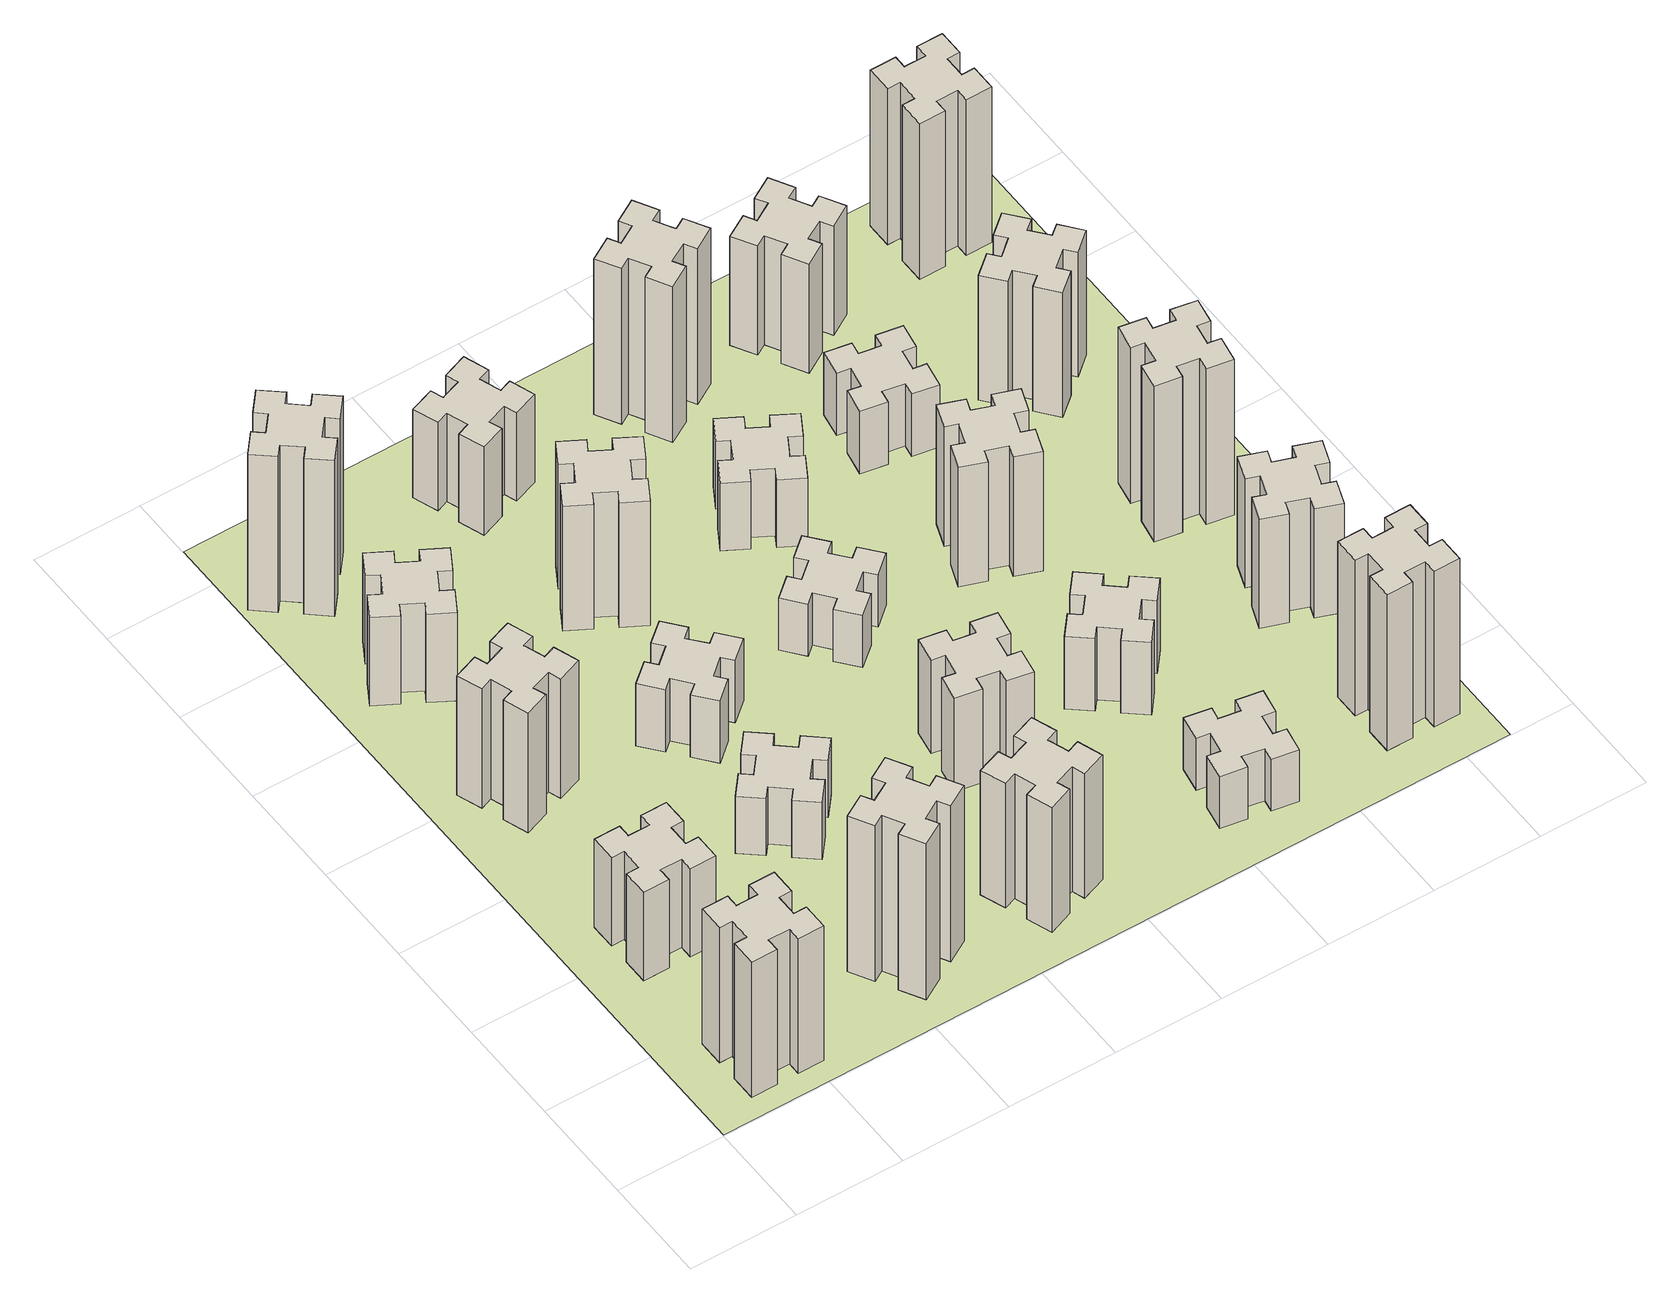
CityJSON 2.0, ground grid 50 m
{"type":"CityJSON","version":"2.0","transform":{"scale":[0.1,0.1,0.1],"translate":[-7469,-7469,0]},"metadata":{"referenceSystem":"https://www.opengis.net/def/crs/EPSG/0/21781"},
"CityObjects":{
"building1":{"type":"Building","attributes":{"class":"1000","function":"1000","usage":"1000","yearOfConstruction":2016,"roofType":"1000","measuredHeight":78,"storeysAboveGround":30,"storeysBelowGround":0},"geometry":[{"type":"Solid","lod":"1","boundaries":[[[[0,1,2,3,4,5,6,7,8,9,10,11,12,13,14,15,16,17,18,19]],[[17,16,20,21]],[[16,15,22,20]],[[15,14,23,22]],[[14,13,24,23]],[[13,12,25,24]],[[12,11,26,25]],[[11,10,27,26]],[[10,9,28,27]],[[9,8,29,28]],[[8,7,30,29]],[[7,6,31,30]],[[6,5,32,31]],[[5,4,33,32]],[[4,3,34,33]],[[3,2,35,34]],[[2,1,36,35]],[[1,0,37,36]],[[0,19,38,37]],[[19,18,39,38]],[[18,17,21,39]],[[24,25,26,27,28,29,30,31,32,33,34,35,36,37,38,39,21,20,22,23]]]]}]},
"building2":{"type":"Building","attributes":{"class":"1000","function":"1000","usage":"1000","yearOfConstruction":2016,"roofType":"1000","measuredHeight":51,"storeysAboveGround":30,"storeysBelowGround":0},"geometry":[{"type":"Solid","lod":"1","boundaries":[[[[40,41,42,43,44,45,46,47,48,49,50,51,52,53,54,55,56,57,58,59]],[[57,56,60,61]],[[56,55,62,60]],[[55,54,63,62]],[[54,53,64,63]],[[53,52,65,64]],[[52,51,66,65]],[[51,50,67,66]],[[50,49,68,67]],[[49,48,69,68]],[[48,47,70,69]],[[47,46,71,70]],[[46,45,72,71]],[[45,44,73,72]],[[44,43,74,73]],[[43,42,75,74]],[[42,41,76,75]],[[41,40,77,76]],[[40,59,78,77]],[[59,58,79,78]],[[58,57,61,79]],[[64,65,66,67,68,69,70,71,72,73,74,75,76,77,78,79,61,60,62,63]]]]}]},
"building3":{"type":"Building","attributes":{"class":"1000","function":"1000","usage":"1000","yearOfConstruction":2016,"roofType":"1000","measuredHeight":69,"storeysAboveGround":30,"storeysBelowGround":0},"geometry":[{"type":"Solid","lod":"1","boundaries":[[[[80,81,82,83,84,85,86,87,88,89,90,91,92,93,94,95,96,97,98,99]],[[97,96,100,101]],[[96,95,102,100]],[[95,94,103,102]],[[94,93,104,103]],[[93,92,105,104]],[[92,91,106,105]],[[91,90,107,106]],[[90,89,108,107]],[[89,88,109,108]],[[88,87,110,109]],[[87,86,111,110]],[[86,85,112,111]],[[85,84,113,112]],[[84,83,114,113]],[[83,82,115,114]],[[82,81,116,115]],[[81,80,117,116]],[[80,99,118,117]],[[99,98,119,118]],[[98,97,101,119]],[[104,105,106,107,108,109,110,111,112,113,114,115,116,117,118,119,101,100,102,103]]]]}]},
"building4":{"type":"Building","attributes":{"class":"1000","function":"1000","usage":"1000","yearOfConstruction":2016,"roofType":"1000","measuredHeight":51,"storeysAboveGround":30,"storeysBelowGround":0},"geometry":[{"type":"Solid","lod":"1","boundaries":[[[[120,121,122,123,124,125,126,127,128,129,130,131,132,133,134,135,136,137,138,139]],[[137,136,140,141]],[[136,135,142,140]],[[135,134,143,142]],[[134,133,144,143]],[[133,132,145,144]],[[132,131,146,145]],[[131,130,147,146]],[[130,129,148,147]],[[129,128,149,148]],[[128,127,150,149]],[[127,126,151,150]],[[126,125,152,151]],[[125,124,153,152]],[[124,123,154,153]],[[123,122,155,154]],[[122,121,156,155]],[[121,120,157,156]],[[120,139,158,157]],[[139,138,159,158]],[[138,137,141,159]],[[144,145,146,147,148,149,150,151,152,153,154,155,156,157,158,159,141,140,142,143]]]]}]},
"building5":{"type":"Building","attributes":{"class":"1000","function":"1000","usage":"1000","yearOfConstruction":2016,"roofType":"1000","measuredHeight":90,"storeysAboveGround":30,"storeysBelowGround":0},"geometry":[{"type":"Solid","lod":"1","boundaries":[[[[160,161,162,163,164,165,166,167,168,169,170,171,172,173,174,175,176,177,178,179]],[[177,176,180,181]],[[176,175,182,180]],[[175,174,183,182]],[[174,173,184,183]],[[173,172,185,184]],[[172,171,186,185]],[[171,170,187,186]],[[170,169,188,187]],[[169,168,189,188]],[[168,167,190,189]],[[167,166,191,190]],[[166,165,192,191]],[[165,164,193,192]],[[164,163,194,193]],[[163,162,195,194]],[[162,161,196,195]],[[161,160,197,196]],[[160,179,198,197]],[[179,178,199,198]],[[178,177,181,199]],[[184,185,186,187,188,189,190,191,192,193,194,195,196,197,198,199,181,180,182,183]]]]}]},
"building6":{"type":"Building","attributes":{"class":"1000","function":"1000","usage":"1000","yearOfConstruction":2016,"roofType":"1000","measuredHeight":90,"storeysAboveGround":30,"storeysBelowGround":0},"geometry":[{"type":"Solid","lod":"1","boundaries":[[[[200,201,202,203,204,205,206,207,208,209,210,211,212,213,214,215,216,217,218,219]],[[217,216,220,221]],[[216,215,222,220]],[[215,214,223,222]],[[214,213,224,223]],[[213,212,225,224]],[[212,211,226,225]],[[211,210,227,226]],[[210,209,228,227]],[[209,208,229,228]],[[208,207,230,229]],[[207,206,231,230]],[[206,205,232,231]],[[205,204,233,232]],[[204,203,234,233]],[[203,202,235,234]],[[202,201,236,235]],[[201,200,237,236]],[[200,219,238,237]],[[219,218,239,238]],[[218,217,221,239]],[[224,225,226,227,228,229,230,231,232,233,234,235,236,237,238,239,221,220,222,223]]]]}]},
"building7":{"type":"Building","attributes":{"class":"1000","function":"1000","usage":"1000","yearOfConstruction":2016,"roofType":"1000","measuredHeight":33,"storeysAboveGround":30,"storeysBelowGround":0},"geometry":[{"type":"Solid","lod":"1","boundaries":[[[[240,241,242,243,244,245,246,247,248,249,250,251,252,253,254,255,256,257,258,259]],[[257,256,260,261]],[[256,255,262,260]],[[255,254,263,262]],[[254,253,264,263]],[[253,252,265,264]],[[252,251,266,265]],[[251,250,267,266]],[[250,249,268,267]],[[249,248,269,268]],[[248,247,270,269]],[[247,246,271,270]],[[246,245,272,271]],[[245,244,273,272]],[[244,243,274,273]],[[243,242,275,274]],[[242,241,276,275]],[[241,240,277,276]],[[240,259,278,277]],[[259,258,279,278]],[[258,257,261,279]],[[264,265,266,267,268,269,270,271,272,273,274,275,276,277,278,279,261,260,262,263]]]]}]},
"building8":{"type":"Building","attributes":{"class":"1000","function":"1000","usage":"1000","yearOfConstruction":2016,"roofType":"1000","measuredHeight":36,"storeysAboveGround":30,"storeysBelowGround":0},"geometry":[{"type":"Solid","lod":"1","boundaries":[[[[280,281,282,283,284,285,286,287,288,289,290,291,292,293,294,295,296,297,298,299]],[[297,296,300,301]],[[296,295,302,300]],[[295,294,303,302]],[[294,293,304,303]],[[293,292,305,304]],[[292,291,306,305]],[[291,290,307,306]],[[290,289,308,307]],[[289,288,309,308]],[[288,287,310,309]],[[287,286,311,310]],[[286,285,312,311]],[[285,284,313,312]],[[284,283,314,313]],[[283,282,315,314]],[[282,281,316,315]],[[281,280,317,316]],[[280,299,318,317]],[[299,298,319,318]],[[298,297,301,319]],[[304,305,306,307,308,309,310,311,312,313,314,315,316,317,318,319,301,300,302,303]]]]}]},
"building9":{"type":"Building","attributes":{"class":"1000","function":"1000","usage":"1000","yearOfConstruction":2016,"roofType":"1000","measuredHeight":72,"storeysAboveGround":30,"storeysBelowGround":0},"geometry":[{"type":"Solid","lod":"1","boundaries":[[[[320,321,322,323,324,325,326,327,328,329,330,331,332,333,334,335,336,337,338,339]],[[337,336,340,341]],[[336,335,342,340]],[[335,334,343,342]],[[334,333,344,343]],[[333,332,345,344]],[[332,331,346,345]],[[331,330,347,346]],[[330,329,348,347]],[[329,328,349,348]],[[328,327,350,349]],[[327,326,351,350]],[[326,325,352,351]],[[325,324,353,352]],[[324,323,354,353]],[[323,322,355,354]],[[322,321,356,355]],[[321,320,357,356]],[[320,339,358,357]],[[339,338,359,358]],[[338,337,341,359]],[[344,345,346,347,348,349,350,351,352,353,354,355,356,357,358,359,341,340,342,343]]]]}]},
"building10":{"type":"Building","attributes":{"class":"1000","function":"1000","usage":"1000","yearOfConstruction":2016,"roofType":"1000","measuredHeight":72,"storeysAboveGround":30,"storeysBelowGround":0},"geometry":[{"type":"Solid","lod":"1","boundaries":[[[[360,361,362,363,364,365,366,367,368,369,370,371,372,373,374,375,376,377,378,379]],[[377,376,380,381]],[[376,375,382,380]],[[375,374,383,382]],[[374,373,384,383]],[[373,372,385,384]],[[372,371,386,385]],[[371,370,387,386]],[[370,369,388,387]],[[369,368,389,388]],[[368,367,390,389]],[[367,366,391,390]],[[366,365,392,391]],[[365,364,393,392]],[[364,363,394,393]],[[363,362,395,394]],[[362,361,396,395]],[[361,360,397,396]],[[360,379,398,397]],[[379,378,399,398]],[[378,377,381,399]],[[384,385,386,387,388,389,390,391,392,393,394,395,396,397,398,399,381,380,382,383]]]]}]},
"building11":{"type":"Building","attributes":{"class":"1000","function":"1000","usage":"1000","yearOfConstruction":2016,"roofType":"1000","measuredHeight":51,"storeysAboveGround":30,"storeysBelowGround":0},"geometry":[{"type":"Solid","lod":"1","boundaries":[[[[400,401,402,403,404,405,406,407,408,409,410,411,412,413,414,415,416,417,418,419]],[[417,416,420,421]],[[416,415,422,420]],[[415,414,423,422]],[[414,413,424,423]],[[413,412,425,424]],[[412,411,426,425]],[[411,410,427,426]],[[410,409,428,427]],[[409,408,429,428]],[[408,407,430,429]],[[407,406,431,430]],[[406,405,432,431]],[[405,404,433,432]],[[404,403,434,433]],[[403,402,435,434]],[[402,401,436,435]],[[401,400,437,436]],[[400,419,438,437]],[[419,418,439,438]],[[418,417,421,439]],[[424,425,426,427,428,429,430,431,432,433,434,435,436,437,438,439,421,420,422,423]]]]}]},
"building12":{"type":"Building","attributes":{"class":"1000","function":"1000","usage":"1000","yearOfConstruction":2016,"roofType":"1000","measuredHeight":54,"storeysAboveGround":30,"storeysBelowGround":0},"geometry":[{"type":"Solid","lod":"1","boundaries":[[[[440,441,442,443,444,445,446,447,448,449,450,451,452,453,454,455,456,457,458,459]],[[457,456,460,461]],[[456,455,462,460]],[[455,454,463,462]],[[454,453,464,463]],[[453,452,465,464]],[[452,451,466,465]],[[451,450,467,466]],[[450,449,468,467]],[[449,448,469,468]],[[448,447,470,469]],[[447,446,471,470]],[[446,445,472,471]],[[445,444,473,472]],[[444,443,474,473]],[[443,442,475,474]],[[442,441,476,475]],[[441,440,477,476]],[[440,459,478,477]],[[459,458,479,478]],[[458,457,461,479]],[[464,465,466,467,468,469,470,471,472,473,474,475,476,477,478,479,461,460,462,463]]]]}]},
"building13":{"type":"Building","attributes":{"class":"1000","function":"1000","usage":"1000","yearOfConstruction":2016,"roofType":"1000","measuredHeight":30,"storeysAboveGround":30,"storeysBelowGround":0},"geometry":[{"type":"Solid","lod":"1","boundaries":[[[[480,481,482,483,484,485,486,487,488,489,490,491,492,493,494,495,496,497,498,499]],[[497,496,500,501]],[[496,495,502,500]],[[495,494,503,502]],[[494,493,504,503]],[[493,492,505,504]],[[492,491,506,505]],[[491,490,507,506]],[[490,489,508,507]],[[489,488,509,508]],[[488,487,510,509]],[[487,486,511,510]],[[486,485,512,511]],[[485,484,513,512]],[[484,483,514,513]],[[483,482,515,514]],[[482,481,516,515]],[[481,480,517,516]],[[480,499,518,517]],[[499,498,519,518]],[[498,497,501,519]],[[504,505,506,507,508,509,510,511,512,513,514,515,516,517,518,519,501,500,502,503]]]]}]},
"building14":{"type":"Building","attributes":{"class":"1000","function":"1000","usage":"1000","yearOfConstruction":2016,"roofType":"1000","measuredHeight":39,"storeysAboveGround":30,"storeysBelowGround":0},"geometry":[{"type":"Solid","lod":"1","boundaries":[[[[520,521,522,523,524,525,526,527,528,529,530,531,532,533,534,535,536,537,538,539]],[[537,536,540,541]],[[536,535,542,540]],[[535,534,543,542]],[[534,533,544,543]],[[533,532,545,544]],[[532,531,546,545]],[[531,530,547,546]],[[530,529,548,547]],[[529,528,549,548]],[[528,527,550,549]],[[527,526,551,550]],[[526,525,552,551]],[[525,524,553,552]],[[524,523,554,553]],[[523,522,555,554]],[[522,521,556,555]],[[521,520,557,556]],[[520,539,558,557]],[[539,538,559,558]],[[538,537,541,559]],[[544,545,546,547,548,549,550,551,552,553,554,555,556,557,558,559,541,540,542,543]]]]}]},
"building15":{"type":"Building","attributes":{"class":"1000","function":"1000","usage":"1000","yearOfConstruction":2016,"roofType":"1000","measuredHeight":30,"storeysAboveGround":30,"storeysBelowGround":0},"geometry":[{"type":"Solid","lod":"1","boundaries":[[[[560,561,562,563,564,565,566,567,568,569,570,571,572,573,574,575,576,577,578,579]],[[577,576,580,581]],[[576,575,582,580]],[[575,574,583,582]],[[574,573,584,583]],[[573,572,585,584]],[[572,571,586,585]],[[571,570,587,586]],[[570,569,588,587]],[[569,568,589,588]],[[568,567,590,589]],[[567,566,591,590]],[[566,565,592,591]],[[565,564,593,592]],[[564,563,594,593]],[[563,562,595,594]],[[562,561,596,595]],[[561,560,597,596]],[[560,579,598,597]],[[579,578,599,598]],[[578,577,581,599]],[[584,585,586,587,588,589,590,591,592,593,594,595,596,597,598,599,581,580,582,583]]]]}]},
"building16":{"type":"Building","attributes":{"class":"1000","function":"1000","usage":"1000","yearOfConstruction":2016,"roofType":"1000","measuredHeight":42,"storeysAboveGround":30,"storeysBelowGround":0},"geometry":[{"type":"Solid","lod":"1","boundaries":[[[[600,601,602,603,604,605,606,607,608,609,610,611,612,613,614,615,616,617,618,619]],[[617,616,620,621]],[[616,615,622,620]],[[615,614,623,622]],[[614,613,624,623]],[[613,612,625,624]],[[612,611,626,625]],[[611,610,627,626]],[[610,609,628,627]],[[609,608,629,628]],[[608,607,630,629]],[[607,606,631,630]],[[606,605,632,631]],[[605,604,633,632]],[[604,603,634,633]],[[603,602,635,634]],[[602,601,636,635]],[[601,600,637,636]],[[600,619,638,637]],[[619,618,639,638]],[[618,617,621,639]],[[624,625,626,627,628,629,630,631,632,633,634,635,636,637,638,639,621,620,622,623]]]]}]},
"building17":{"type":"Building","attributes":{"class":"1000","function":"1000","usage":"1000","yearOfConstruction":2016,"roofType":"1000","measuredHeight":90,"storeysAboveGround":30,"storeysBelowGround":0},"geometry":[{"type":"Solid","lod":"1","boundaries":[[[[640,641,642,643,644,645,646,647,648,649,650,651,652,653,654,655,656,657,658,659]],[[657,656,660,661]],[[656,655,662,660]],[[655,654,663,662]],[[654,653,664,663]],[[653,652,665,664]],[[652,651,666,665]],[[651,650,667,666]],[[650,649,668,667]],[[649,648,669,668]],[[648,647,670,669]],[[647,646,671,670]],[[646,645,672,671]],[[645,644,673,672]],[[644,643,674,673]],[[643,642,675,674]],[[642,641,676,675]],[[641,640,677,676]],[[640,659,678,677]],[[659,658,679,678]],[[658,657,661,679]],[[664,665,666,667,668,669,670,671,672,673,674,675,676,677,678,679,661,660,662,663]]]]}]},
"building18":{"type":"Building","attributes":{"class":"1000","function":"1000","usage":"1000","yearOfConstruction":2016,"roofType":"1000","measuredHeight":69,"storeysAboveGround":30,"storeysBelowGround":0},"geometry":[{"type":"Solid","lod":"1","boundaries":[[[[680,681,682,683,684,685,686,687,688,689,690,691,692,693,694,695,696,697,698,699]],[[697,696,700,701]],[[696,695,702,700]],[[695,694,703,702]],[[694,693,704,703]],[[693,692,705,704]],[[692,691,706,705]],[[691,690,707,706]],[[690,689,708,707]],[[689,688,709,708]],[[688,687,710,709]],[[687,686,711,710]],[[686,685,712,711]],[[685,684,713,712]],[[684,683,714,713]],[[683,682,715,714]],[[682,681,716,715]],[[681,680,717,716]],[[680,699,718,717]],[[699,698,719,718]],[[698,697,701,719]],[[704,705,706,707,708,709,710,711,712,713,714,715,716,717,718,719,701,700,702,703]]]]}]},
"building19":{"type":"Building","attributes":{"class":"1000","function":"1000","usage":"1000","yearOfConstruction":2016,"roofType":"1000","measuredHeight":36,"storeysAboveGround":30,"storeysBelowGround":0},"geometry":[{"type":"Solid","lod":"1","boundaries":[[[[720,721,722,723,724,725,726,727,728,729,730,731,732,733,734,735,736,737,738,739]],[[737,736,740,741]],[[736,735,742,740]],[[735,734,743,742]],[[734,733,744,743]],[[733,732,745,744]],[[732,731,746,745]],[[731,730,747,746]],[[730,729,748,747]],[[729,728,749,748]],[[728,727,750,749]],[[727,726,751,750]],[[726,725,752,751]],[[725,724,753,752]],[[724,723,754,753]],[[723,722,755,754]],[[722,721,756,755]],[[721,720,757,756]],[[720,739,758,757]],[[739,738,759,758]],[[738,737,741,759]],[[744,745,746,747,748,749,750,751,752,753,754,755,756,757,758,759,741,740,742,743]]]]}]},
"building20":{"type":"Building","attributes":{"class":"1000","function":"1000","usage":"1000","yearOfConstruction":2016,"roofType":"1000","measuredHeight":90,"storeysAboveGround":30,"storeysBelowGround":0},"geometry":[{"type":"Solid","lod":"1","boundaries":[[[[760,761,762,763,764,765,766,767,768,769,770,771,772,773,774,775,776,777,778,779]],[[777,776,780,781]],[[776,775,782,780]],[[775,774,783,782]],[[774,773,784,783]],[[773,772,785,784]],[[772,771,786,785]],[[771,770,787,786]],[[770,769,788,787]],[[769,768,789,788]],[[768,767,790,789]],[[767,766,791,790]],[[766,765,792,791]],[[765,764,793,792]],[[764,763,794,793]],[[763,762,795,794]],[[762,761,796,795]],[[761,760,797,796]],[[760,779,798,797]],[[779,778,799,798]],[[778,777,781,799]],[[784,785,786,787,788,789,790,791,792,793,794,795,796,797,798,799,781,780,782,783]]]]}]},
"building21":{"type":"Building","attributes":{"class":"1000","function":"1000","usage":"1000","yearOfConstruction":2016,"roofType":"1000","measuredHeight":63,"storeysAboveGround":30,"storeysBelowGround":0},"geometry":[{"type":"Solid","lod":"1","boundaries":[[[[800,801,802,803,804,805,806,807,808,809,810,811,812,813,814,815,816,817,818,819]],[[817,816,820,821]],[[816,815,822,820]],[[815,814,823,822]],[[814,813,824,823]],[[813,812,825,824]],[[812,811,826,825]],[[811,810,827,826]],[[810,809,828,827]],[[809,808,829,828]],[[808,807,830,829]],[[807,806,831,830]],[[806,805,832,831]],[[805,804,833,832]],[[804,803,834,833]],[[803,802,835,834]],[[802,801,836,835]],[[801,800,837,836]],[[800,819,838,837]],[[819,818,839,838]],[[818,817,821,839]],[[824,825,826,827,828,829,830,831,832,833,834,835,836,837,838,839,821,820,822,823]]]]}]},
"building22":{"type":"Building","attributes":{"class":"1000","function":"1000","usage":"1000","yearOfConstruction":2016,"roofType":"1000","measuredHeight":63,"storeysAboveGround":30,"storeysBelowGround":0},"geometry":[{"type":"Solid","lod":"1","boundaries":[[[[840,841,842,843,844,845,846,847,848,849,850,851,852,853,854,855,856,857,858,859]],[[857,856,860,861]],[[856,855,862,860]],[[855,854,863,862]],[[854,853,864,863]],[[853,852,865,864]],[[852,851,866,865]],[[851,850,867,866]],[[850,849,868,867]],[[849,848,869,868]],[[848,847,870,869]],[[847,846,871,870]],[[846,845,872,871]],[[845,844,873,872]],[[844,843,874,873]],[[843,842,875,874]],[[842,841,876,875]],[[841,840,877,876]],[[840,859,878,877]],[[859,858,879,878]],[[858,857,861,879]],[[864,865,866,867,868,869,870,871,872,873,874,875,876,877,878,879,861,860,862,863]]]]}]},
"building23":{"type":"Building","attributes":{"class":"1000","function":"1000","usage":"1000","yearOfConstruction":2016,"roofType":"1000","measuredHeight":90,"storeysAboveGround":30,"storeysBelowGround":0},"geometry":[{"type":"Solid","lod":"1","boundaries":[[[[880,881,882,883,884,885,886,887,888,889,890,891,892,893,894,895,896,897,898,899]],[[897,896,900,901]],[[896,895,902,900]],[[895,894,903,902]],[[894,893,904,903]],[[893,892,905,904]],[[892,891,906,905]],[[891,890,907,906]],[[890,889,908,907]],[[889,888,909,908]],[[888,887,910,909]],[[887,886,911,910]],[[886,885,912,911]],[[885,884,913,912]],[[884,883,914,913]],[[883,882,915,914]],[[882,881,916,915]],[[881,880,917,916]],[[880,899,918,917]],[[899,898,919,918]],[[898,897,901,919]],[[904,905,906,907,908,909,910,911,912,913,914,915,916,917,918,919,901,900,902,903]]]]}]},
"building24":{"type":"Building","attributes":{"class":"1000","function":"1000","usage":"1000","yearOfConstruction":2016,"roofType":"1000","measuredHeight":72,"storeysAboveGround":30,"storeysBelowGround":0},"geometry":[{"type":"Solid","lod":"1","boundaries":[[[[920,921,922,923,924,925,926,927,928,929,930,931,932,933,934,935,936,937,938,939]],[[937,936,940,941]],[[936,935,942,940]],[[935,934,943,942]],[[934,933,944,943]],[[933,932,945,944]],[[932,931,946,945]],[[931,930,947,946]],[[930,929,948,947]],[[929,928,949,948]],[[928,927,950,949]],[[927,926,951,950]],[[926,925,952,951]],[[925,924,953,952]],[[924,923,954,953]],[[923,922,955,954]],[[922,921,956,955]],[[921,920,957,956]],[[920,939,958,957]],[[939,938,959,958]],[[938,937,941,959]],[[944,945,946,947,948,949,950,951,952,953,954,955,956,957,958,959,941,940,942,943]]]]}]},
"building25":{"type":"Building","attributes":{"class":"1000","function":"1000","usage":"1000","yearOfConstruction":2016,"roofType":"1000","measuredHeight":90,"storeysAboveGround":30,"storeysBelowGround":0},"geometry":[{"type":"Solid","lod":"1","boundaries":[[[[960,961,962,963,964,965,966,967,968,969,970,971,972,973,974,975,976,977,978,979]],[[977,976,980,981]],[[976,975,982,980]],[[975,974,983,982]],[[974,973,984,983]],[[973,972,985,984]],[[972,971,986,985]],[[971,970,987,986]],[[970,969,988,987]],[[969,968,989,988]],[[968,967,990,989]],[[967,966,991,990]],[[966,965,992,991]],[[965,964,993,992]],[[964,963,994,993]],[[963,962,995,994]],[[962,961,996,995]],[[961,960,997,996]],[[960,979,998,997]],[[979,978,999,998]],[[978,977,981,999]],[[984,985,986,987,988,989,990,991,992,993,994,995,996,997,998,999,981,980,982,983]]]]}]},
"landuse1":{"type":"LandUse","attributes":{"name":"plot1","function":"1010"},"geometry":[{"type":"MultiSurface","lod":"1","boundaries":[[[1000,1001,1002,1003]]]}]}
},
"vertices":[
[265,325,0],[265,225,0],[205,225,0],[205,105,0],[325,105,0],[325,165,0],[425,165,0],[425,105,0],[545,105,0],[545,225,0],[485,225,0],[485,325,0],[545,325,0],[545,445,0],[425,445,0],[425,385,0],[325,385,0],[325,445,0],[205,445,0],[205,325,0],[325,385,780],[325,445,780],[425,385,780],[425,445,780],[545,445,780],[545,325,780],[485,325,780],[485,225,780],[545,225,780],[545,105,780],[425,105,780],[425,165,780],[325,165,780],[325,105,780],[205,105,780],[205,225,780],[265,225,780],[265,325,780],[205,325,780],[205,445,780],
[265,1065,0],[265,965,0],[205,965,0],[205,845,0],[325,845,0],[325,905,0],[425,905,0],[425,845,0],[545,845,0],[545,965,0],[485,965,0],[485,1065,0],[545,1065,0],[545,1185,0],[425,1185,0],[425,1125,0],[325,1125,0],[325,1185,0],[205,1185,0],[205,1065,0],[325,1125,510],[325,1185,510],[425,1125,510],[425,1185,510],[545,1185,510],[545,1065,510],[485,1065,510],[485,965,510],[545,965,510],[545,845,510],[425,845,510],[425,905,510],[325,905,510],[325,845,510],[205,845,510],[205,965,510],[265,965,510],[265,1065,510],[205,1065,510],[205,1185,510],
[366,1835,0],[460,1869,0],[480,1813,0],[593,1854,0],[552,1967,0],[496,1946,0],[462,2040,0],[518,2060,0],[477,2173,0],[364,2132,0],[385,2076,0],[291,2042,0],[270,2098,0],[157,2057,0],[199,1944,0],[255,1965,0],[289,1871,0],[233,1850,0],[274,1737,0],[387,1779,0],[289,1871,690],[233,1850,690],[255,1965,690],[199,1944,690],[157,2057,690],[270,2098,690],[291,2042,690],[385,2076,690],[364,2132,690],[477,2173,690],[518,2060,690],[462,2040,690],[496,1946,690],[552,1967,690],[593,1854,690],[480,1813,690],[460,1869,690],[366,1835,690],[387,1779,690],[274,1737,690],
[446,2597,0],[496,2684,0],[548,2654,0],[608,2758,0],[504,2818,0],[474,2766,0],[387,2816,0],[417,2868,0],[313,2928,0],[253,2824,0],[305,2794,0],[255,2707,0],[203,2737,0],[143,2633,0],[247,2573,0],[277,2625,0],[364,2575,0],[334,2523,0],[438,2463,0],[498,2567,0],[364,2575,510],[334,2523,510],[277,2625,510],[247,2573,510],[143,2633,510],[203,2737,510],[255,2707,510],[305,2794,510],[253,2824,510],[313,2928,510],[417,2868,510],[387,2816,510],[474,2766,510],[504,2818,510],[608,2758,510],[548,2654,510],[496,2684,510],[446,2597,510],[498,2567,510],[438,2463,510],
[1127,255,0],[1214,305,0],[1244,253,0],[1348,313,0],[1288,417,0],[1236,387,0],[1186,474,0],[1238,504,0],[1178,608,0],[1074,548,0],[1104,496,0],[1017,446,0],[987,498,0],[883,438,0],[943,334,0],[995,364,0],[1045,277,0],[993,247,0],[1053,143,0],[1157,203,0],[1045,277,900],[993,247,900],[995,364,900],[943,334,900],[883,438,900],[987,498,900],[1017,446,900],[1104,496,900],[1074,548,900],[1178,608,900],[1238,504,900],[1186,474,900],[1236,387,900],[1288,417,900],[1348,313,900],[1244,253,900],[1214,305,900],[1127,255,900],[1157,203,900],[1053,143,900],
[384,3387,0],[308,3452,0],[346,3498,0],[254,3575,0],[177,3483,0],[223,3444,0],[159,3368,0],[113,3406,0],[36,3314,0],[128,3237,0],[166,3283,0],[243,3219,0],[204,3173,0],[296,3096,0],[373,3188,0],[327,3226,0],[392,3303,0],[438,3264,0],[515,3356,0],[423,3433,0],[392,3303,900],[438,3264,900],[327,3226,900],[373,3188,900],[296,3096,900],[204,3173,900],[243,3219,900],[166,3283,900],[128,3237,900],[36,3314,900],[113,3406,900],[159,3368,900],[223,3444,900],[177,3483,900],[254,3575,900],[346,3498,900],[308,3452,900],[384,3387,900],[423,3433,900],[515,3356,900],
[1224,1267,0],[1148,1332,0],[1186,1378,0],[1094,1455,0],[1017,1363,0],[1063,1324,0],[999,1248,0],[953,1286,0],[876,1194,0],[968,1117,0],[1006,1163,0],[1083,1099,0],[1044,1053,0],[1136,976,0],[1213,1068,0],[1167,1106,0],[1232,1183,0],[1278,1144,0],[1355,1236,0],[1263,1313,0],[1232,1183,330],[1278,1144,330],[1167,1106,330],[1213,1068,330],[1136,976,330],[1044,1053,330],[1083,1099,330],[1006,1163,330],[968,1117,330],[876,1194,330],[953,1286,330],[999,1248,330],[1063,1324,330],[1017,1363,330],[1094,1455,330],[1186,1378,330],[1148,1332,330],[1224,1267,330],[1263,1313,330],[1355,1236,330],
[1083,1972,0],[1006,1907,0],[968,1953,0],[876,1876,0],[953,1784,0],[999,1823,0],[1063,1746,0],[1017,1708,0],[1094,1616,0],[1186,1693,0],[1148,1739,0],[1224,1803,0],[1263,1757,0],[1355,1834,0],[1278,1926,0],[1232,1888,0],[1167,1964,0],[1213,2003,0],[1136,2095,0],[1044,2018,0],[1167,1964,360],[1213,2003,360],[1232,1888,360],[1278,1926,360],[1355,1834,360],[1263,1757,360],[1224,1803,360],[1148,1739,360],[1186,1693,360],[1094,1616,360],[1017,1708,360],[1063,1746,360],[999,1823,360],[953,1784,360],[876,1876,360],[968,1953,360],[1006,1907,360],[1083,1972,360],[1044,2018,360],[1136,2095,360],
[1765,496,0],[1671,462,0],[1650,518,0],[1537,477,0],[1579,364,0],[1635,385,0],[1669,291,0],[1613,270,0],[1654,157,0],[1767,199,0],[1746,255,0],[1840,289,0],[1860,233,0],[1973,274,0],[1932,387,0],[1876,366,0],[1842,460,0],[1898,480,0],[1857,593,0],[1744,552,0],[1842,460,720],[1898,480,720],[1876,366,720],[1932,387,720],[1973,274,720],[1860,233,720],[1840,289,720],[1746,255,720],[1767,199,720],[1654,157,720],[1613,270,720],[1669,291,720],[1635,385,720],[1579,364,720],[1537,477,720],[1650,518,720],[1671,462,720],[1765,496,720],[1744,552,720],[1857,593,720],
[1314,2666,0],[1227,2716,0],[1257,2768,0],[1153,2828,0],[1093,2724,0],[1145,2694,0],[1095,2607,0],[1043,2637,0],[983,2533,0],[1087,2473,0],[1117,2525,0],[1204,2475,0],[1174,2423,0],[1278,2363,0],[1338,2467,0],[1286,2497,0],[1336,2584,0],[1388,2554,0],[1448,2658,0],[1344,2718,0],[1336,2584,720],[1388,2554,720],[1286,2497,720],[1338,2467,720],[1278,2363,720],[1174,2423,720],[1204,2475,720],[1117,2525,720],[1087,2473,720],[983,2533,720],[1043,2637,720],[1095,2607,720],[1145,2694,720],[1093,2724,720],[1153,2828,720],[1257,2768,720],[1227,2716,720],[1314,2666,720],[1344,2718,720],[1448,2658,720],
[1125,3456,0],[1031,3422,0],[1010,3478,0],[897,3437,0],[939,3324,0],[995,3345,0],[1029,3251,0],[973,3230,0],[1014,3117,0],[1127,3159,0],[1106,3215,0],[1200,3249,0],[1220,3193,0],[1333,3234,0],[1292,3347,0],[1236,3326,0],[1202,3420,0],[1258,3440,0],[1217,3553,0],[1104,3512,0],[1202,3420,510],[1258,3440,510],[1236,3326,510],[1292,3347,510],[1333,3234,510],[1220,3193,510],[1200,3249,510],[1106,3215,510],[1127,3159,510],[1014,3117,510],[973,3230,510],[1029,3251,510],[995,3345,510],[939,3324,510],[897,3437,510],[1010,3478,510],[1031,3422,510],[1125,3456,510],[1104,3512,510],[1217,3553,510],
[2055,1047,0],[2072,1145,0],[2131,1135,0],[2152,1253,0],[2034,1274,0],[2024,1215,0],[1925,1232,0],[1936,1291,0],[1817,1312,0],[1797,1194,0],[1856,1184,0],[1838,1085,0],[1779,1096,0],[1758,977,0],[1877,957,0],[1887,1016,0],[1985,998,0],[1975,939,0],[2093,918,0],[2114,1037,0],[1985,998,540],[1975,939,540],[1887,1016,540],[1877,957,540],[1758,977,540],[1779,1096,540],[1838,1085,540],[1856,1184,540],[1797,1194,540],[1817,1312,540],[1936,1291,540],[1925,1232,540],[2024,1215,540],[2034,1274,540],[2152,1253,540],[2131,1135,540],[2072,1145,540],[2055,1047,540],[2114,1037,540],[2093,918,540],
[1972,1988,0],[1907,2064,0],[1953,2103,0],[1876,2195,0],[1784,2118,0],[1823,2072,0],[1746,2007,0],[1708,2053,0],[1616,1976,0],[1693,1884,0],[1739,1923,0],[1803,1846,0],[1757,1808,0],[1834,1716,0],[1926,1793,0],[1888,1839,0],[1964,1903,0],[2003,1857,0],[2095,1934,0],[2018,2026,0],[1964,1903,300],[2003,1857,300],[1888,1839,300],[1926,1793,300],[1834,1716,300],[1757,1808,300],[1803,1846,300],[1739,1923,300],[1693,1884,300],[1616,1976,300],[1708,2053,300],[1746,2007,300],[1823,2072,300],[1784,2118,300],[1876,2195,300],[1953,2103,300],[1907,2064,300],[1972,1988,300],[2018,2026,300],[2095,1934,300],
[2026,2497,0],[2076,2584,0],[2128,2554,0],[2188,2658,0],[2084,2718,0],[2054,2666,0],[1967,2716,0],[1997,2768,0],[1893,2828,0],[1833,2724,0],[1885,2694,0],[1835,2607,0],[1783,2637,0],[1723,2533,0],[1827,2473,0],[1857,2525,0],[1944,2475,0],[1914,2423,0],[2018,2363,0],[2078,2467,0],[1944,2475,390],[1914,2423,390],[1857,2525,390],[1827,2473,390],[1723,2533,390],[1783,2637,390],[1835,2607,390],[1885,2694,390],[1833,2724,390],[1893,2828,390],[1997,2768,390],[1967,2716,390],[2054,2666,390],[2084,2718,390],[2188,2658,390],[2128,2554,390],[2076,2584,390],[2026,2497,390],[2078,2467,390],[2018,2363,390],
[2596,444,0],[2578,345,0],[2519,356,0],[2498,237,0],[2617,217,0],[2627,276,0],[2725,258,0],[2715,199,0],[2833,178,0],[2854,297,0],[2795,307,0],[2812,405,0],[2871,395,0],[2892,513,0],[2774,534,0],[2764,475,0],[2665,492,0],[2676,551,0],[2557,572,0],[2537,454,0],[2665,492,300],[2676,551,300],[2764,475,300],[2774,534,300],[2892,513,300],[2871,395,300],[2812,405,300],[2795,307,300],[2854,297,300],[2833,178,300],[2715,199,300],[2725,258,300],[2627,276,300],[2617,217,300],[2498,237,300],[2519,356,300],[2578,345,300],[2596,444,300],[2537,454,300],[2557,572,300],
[2647,1006,0],[2712,1083,0],[2758,1044,0],[2835,1136,0],[2743,1213,0],[2704,1167,0],[2628,1232,0],[2666,1278,0],[2574,1355,0],[2497,1263,0],[2543,1224,0],[2479,1148,0],[2433,1186,0],[2356,1094,0],[2448,1017,0],[2486,1063,0],[2563,999,0],[2524,953,0],[2616,876,0],[2693,968,0],[2563,999,420],[2524,953,420],[2486,1063,420],[2448,1017,420],[2356,1094,420],[2433,1186,420],[2479,1148,420],[2543,1224,420],[2497,1263,420],[2574,1355,420],[2666,1278,420],[2628,1232,420],[2704,1167,420],[2743,1213,420],[2835,1136,420],[2758,1044,420],[2712,1083,420],[2647,1006,420],[2693,968,420],[2616,876,420],
[1944,3456,0],[1857,3406,0],[1827,3458,0],[1723,3398,0],[1783,3294,0],[1835,3324,0],[1885,3237,0],[1833,3207,0],[1893,3103,0],[1997,3163,0],[1967,3215,0],[2054,3265,0],[2084,3213,0],[2188,3273,0],[2128,3377,0],[2076,3347,0],[2026,3434,0],[2078,3464,0],[2018,3568,0],[1914,3508,0],[2026,3434,900],[2078,3464,900],[2076,3347,900],[2128,3377,900],[2188,3273,900],[2084,3213,900],[2054,3265,900],[1967,3215,900],[1997,3163,900],[1893,3103,900],[1833,3207,900],[1885,3237,900],[1835,3324,900],[1783,3294,900],[1723,3398,900],[1827,3458,900],[1857,3406,900],[1944,3456,900],[1914,3508,900],[2018,3568,900],
[2682,1871,0],[2716,1965,0],[2772,1944,0],[2813,2057,0],[2700,2098,0],[2680,2042,0],[2586,2076,0],[2607,2132,0],[2494,2173,0],[2453,2060,0],[2509,2040,0],[2475,1946,0],[2419,1967,0],[2377,1854,0],[2490,1813,0],[2511,1869,0],[2605,1835,0],[2584,1779,0],[2697,1737,0],[2738,1850,0],[2605,1835,690],[2584,1779,690],[2511,1869,690],[2490,1813,690],[2377,1854,690],[2419,1967,690],[2475,1946,690],[2509,2040,690],[2453,2060,690],[2494,2173,690],[2607,2132,690],[2586,2076,690],[2680,2042,690],[2700,2098,690],[2813,2057,690],[2772,1944,690],[2716,1965,690],[2682,1871,690],[2738,1850,690],[2697,1737,690],
[2664,2795,0],[2565,2812,0],[2576,2871,0],[2457,2892,0],[2437,2774,0],[2496,2764,0],[2478,2665,0],[2419,2676,0],[2398,2557,0],[2517,2537,0],[2527,2596,0],[2625,2578,0],[2615,2519,0],[2733,2498,0],[2754,2617,0],[2695,2627,0],[2712,2725,0],[2771,2715,0],[2792,2833,0],[2674,2854,0],[2712,2725,360],[2771,2715,360],[2695,2627,360],[2754,2617,360],[2733,2498,360],[2615,2519,360],[2625,2578,360],[2527,2596,360],[2517,2537,360],[2398,2557,360],[2419,2676,360],[2478,2665,360],[2496,2764,360],[2437,2774,360],[2457,2892,360],[2576,2871,360],[2565,2812,360],[2664,2795,360],[2674,2854,360],[2792,2833,360],
[3325,425,0],[3325,325,0],[3265,325,0],[3265,205,0],[3385,205,0],[3385,265,0],[3485,265,0],[3485,205,0],[3605,205,0],[3605,325,0],[3545,325,0],[3545,425,0],[3605,425,0],[3605,545,0],[3485,545,0],[3485,485,0],[3385,485,0],[3385,545,0],[3265,545,0],[3265,425,0],[3385,485,900],[3385,545,900],[3485,485,900],[3485,545,900],[3605,545,900],[3605,425,900],[3545,425,900],[3545,325,900],[3605,325,900],[3605,205,900],[3485,205,900],[3485,265,900],[3385,265,900],[3385,205,900],[3265,205,900],[3265,325,900],[3325,325,900],[3325,425,900],[3265,425,900],[3265,545,900],
[2716,3347,0],[2666,3434,0],[2718,3464,0],[2658,3568,0],[2554,3508,0],[2584,3456,0],[2497,3406,0],[2467,3458,0],[2363,3398,0],[2423,3294,0],[2475,3324,0],[2525,3237,0],[2473,3207,0],[2533,3103,0],[2637,3163,0],[2607,3215,0],[2694,3265,0],[2724,3213,0],[2828,3273,0],[2768,3377,0],[2694,3265,630],[2724,3213,630],[2607,3215,630],[2637,3163,630],[2533,3103,630],[2473,3207,630],[2525,3237,630],[2475,3324,630],[2423,3294,630],[2363,3398,630],[2467,3458,630],[2497,3406,630],[2584,3456,630],[2554,3508,630],[2658,3568,630],[2718,3464,630],[2666,3434,630],[2716,3347,630],[2768,3377,630],[2828,3273,630],
[3351,1029,0],[3445,995,0],[3424,939,0],[3537,897,0],[3578,1010,0],[3522,1031,0],[3556,1125,0],[3612,1104,0],[3653,1217,0],[3540,1258,0],[3520,1202,0],[3426,1236,0],[3447,1292,0],[3334,1333,0],[3293,1220,0],[3349,1200,0],[3315,1106,0],[3259,1127,0],[3217,1014,0],[3330,973,0],[3315,1106,630],[3259,1127,630],[3349,1200,630],[3293,1220,630],[3334,1333,630],[3447,1292,630],[3426,1236,630],[3520,1202,630],[3540,1258,630],[3653,1217,630],[3612,1104,630],[3556,1125,630],[3522,1031,630],[3578,1010,630],[3537,897,630],[3424,939,630],[3445,995,630],[3351,1029,630],[3330,973,630],[3217,1014,630],
[3267,1656,0],[3365,1638,0],[3355,1579,0],[3473,1558,0],[3494,1677,0],[3435,1687,0],[3452,1785,0],[3511,1775,0],[3532,1893,0],[3414,1914,0],[3404,1855,0],[3305,1872,0],[3316,1931,0],[3197,1952,0],[3177,1834,0],[3236,1824,0],[3218,1725,0],[3159,1736,0],[3138,1617,0],[3257,1597,0],[3218,1725,900],[3159,1736,900],[3236,1824,900],[3177,1834,900],[3197,1952,900],[3316,1931,900],[3305,1872,900],[3404,1855,900],[3414,1914,900],[3532,1893,900],[3511,1775,900],[3452,1785,900],[3435,1687,900],[3494,1677,900],[3473,1558,900],[3355,1579,900],[3365,1638,900],[3267,1656,900],[3257,1597,900],[3138,1617,900],
[3119,2563,0],[3183,2486,0],[3137,2448,0],[3214,2356,0],[3306,2433,0],[3268,2479,0],[3344,2543,0],[3383,2497,0],[3475,2574,0],[3398,2666,0],[3352,2628,0],[3287,2704,0],[3333,2743,0],[3256,2835,0],[3164,2758,0],[3203,2712,0],[3126,2647,0],[3088,2693,0],[2996,2616,0],[3073,2524,0],[3126,2647,720],[3088,2693,720],[3203,2712,720],[3164,2758,720],[3256,2835,720],[3333,2743,720],[3287,2704,720],[3352,2628,720],[3398,2666,720],[3475,2574,720],[3383,2497,720],[3344,2543,720],[3268,2479,720],[3306,2433,720],[3214,2356,720],[3137,2448,720],[3183,2486,720],[3119,2563,720],[3073,2524,720],[2996,2616,720],
[3285,3325,0],[3385,3325,0],[3385,3265,0],[3505,3265,0],[3505,3385,0],[3445,3385,0],[3445,3485,0],[3505,3485,0],[3505,3605,0],[3385,3605,0],[3385,3545,0],[3285,3545,0],[3285,3605,0],[3165,3605,0],[3165,3485,0],[3225,3485,0],[3225,3385,0],[3165,3385,0],[3165,3265,0],[3285,3265,0],[3225,3385,900],[3165,3385,900],[3225,3485,900],[3165,3485,900],[3165,3605,900],[3285,3605,900],[3285,3545,900],[3385,3545,900],[3385,3605,900],[3505,3605,900],[3505,3485,900],[3445,3485,900],[3445,3385,900],[3505,3385,900],[3505,3265,900],[3385,3265,900],[3385,3325,900],[3285,3325,900],[3285,3265,900],[3165,3265,900],
[5,3705,0],[3705,3705,0],[3705,5,0],[5,5,0]
]}
